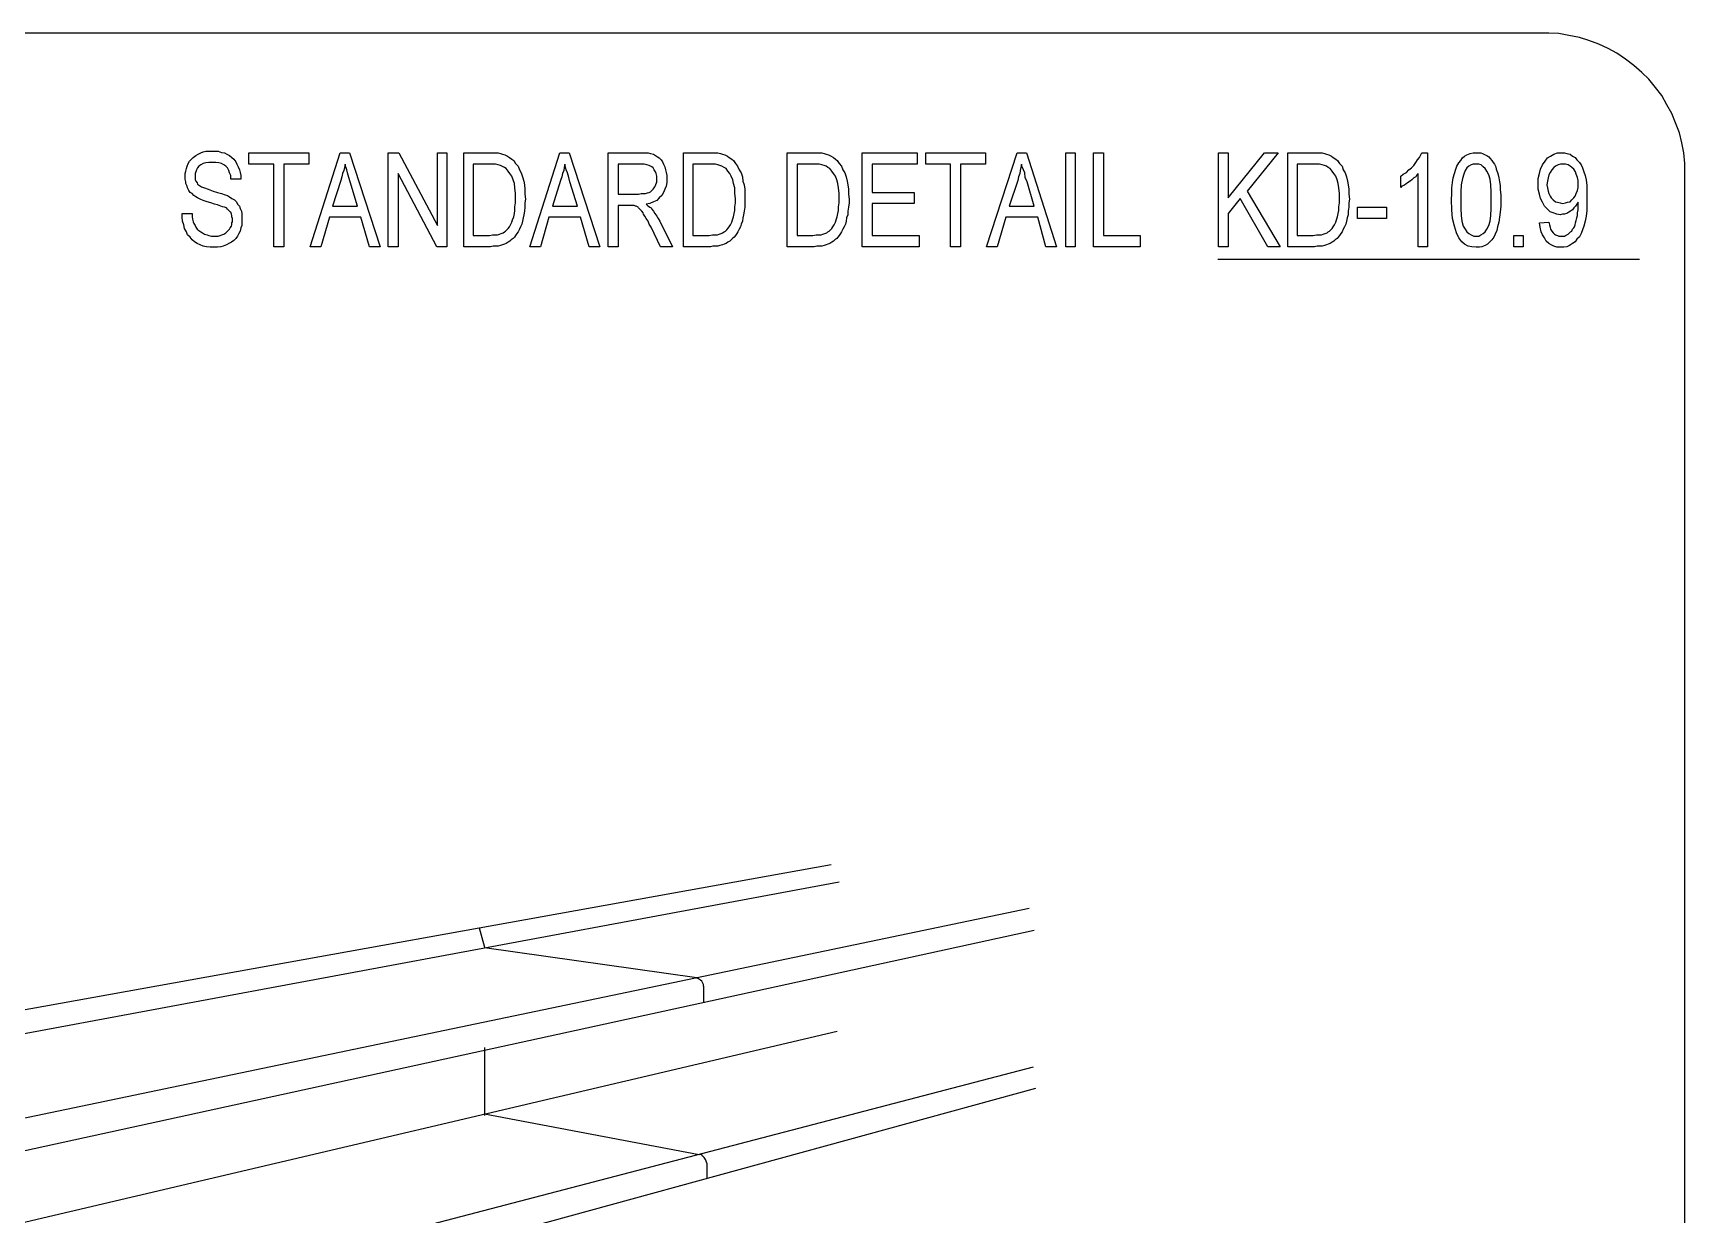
# Model space of a CAD drawing. Header units: metres. Extents: x 14 to 601, y -779 to -12.
# Drawn here: x 283.4 to 600.8, y -239.4 to -12.3 of the extents above; entities that cross this region are included whole.
import ezdxf

# ---------------------------------------------------------------- set-up
doc = ezdxf.new("R2010")
doc.units = ezdxf.units.M

msp = doc.modelspace()

# ---------------------------------------------------------------- linework, layer by layer
for p, q in [((573.76, -12.32), (40.72, -12.32)), ((574.6, -12.32), (573.76, -12.32)), ((576.52, -12.44), (574.6, -12.32)), ((578.44, -12.8), (576.52, -12.44)), ((580.48, -13.16), (578.44, -12.8)), ((582.28, -13.76), (580.48, -13.16)), ((584.2, -14.48), (582.28, -13.76)), ((586, -15.32), (584.2, -14.48)), ((587.68, -16.16), (586, -15.32)), ((589.36, -17.36), (587.68, -16.16)), ((590.92, -18.56), (589.36, -17.36)), ((592.48, -19.88), (590.92, -18.56)), ((593.8, -21.2), (592.48, -19.88)), ((595.12, -22.76), (593.8, -21.2)), ((596.32, -24.32), (595.12, -22.76)), ((597.28, -26.12), (596.32, -24.32)), ((598.24, -27.8), (597.28, -26.12)), ((598.96, -29.6), (598.24, -27.8)), ((599.68, -31.52), (598.96, -29.6)), ((600.16, -33.44), (599.68, -31.52)), ((600.52, -35.36), (600.16, -33.44)), ((312.88, -38.36), (313, -37.88)), ((313, -37.88), (313.24, -37.4)), ((313.24, -37.4), (313.48, -36.92)), ((313.48, -36.92), (313.84, -36.56)), ((313.84, -36.56), (314.2, -36.2)), ((314.2, -36.2), (314.68, -35.84)), ((314.68, -35.84), (315.16, -35.6)), ((315.28, -37.88), (315.04, -38.24)), ((315.16, -35.6), (315.64, -35.36)), ((315.64, -37.64), (315.28, -37.88)), ((315.64, -35.36), (316.12, -35.12)), ((316.12, -37.4), (315.64, -37.64)), ((316.12, -35.12), (316.6, -35)), ((316.6, -37.28), (316.12, -37.4)), ((316.6, -35), (317.2, -35)), ((317.2, -37.16), (316.6, -37.28)), ((317.2, -35), (317.8, -35)), ((317.92, -37.16), (317.2, -37.16)), ((317.8, -35), (318.4, -35)), ((318.52, -37.16), (317.92, -37.16)), ((318.4, -35), (319, -35)), ((319.12, -37.28), (318.52, -37.16)), ((319, -35), (319.6, -35.24)), ((319.6, -37.4), (319.12, -37.28)), ((319.6, -35.24), (320.2, -35.36)), ((320.08, -37.64), (319.6, -37.4)), ((320.44, -37.88), (320.08, -37.64)), ((320.2, -35.36), (320.68, -35.6)), ((320.8, -38.24), (320.44, -37.88)), ((320.68, -35.6), (321.16, -35.84)), ((321.16, -35.84), (321.64, -36.2)), ((321.64, -36.2), (322, -36.56)), ((322, -36.56), (322.36, -37.04)), ((322.36, -37.04), (322.6, -37.52)), ((322.6, -37.52), (322.84, -38)), ((322.84, -38), (323.08, -38.6)), ((324.88, -37.52), (324.88, -35.36)), ((324.88, -35.36), (336.4, -35.36)), ((329.68, -37.52), (324.88, -37.52)), ((329.68, -53.36), (329.68, -37.52)), ((336.4, -37.52), (331.6, -37.52)), ((331.6, -37.52), (331.6, -53.36)), ((336.4, -35.36), (336.4, -37.52)), ((336.64, -53.36), (342.4, -35.36)), ((342.4, -35.36), (344.2, -35.36)), ((343.36, -37.52), (343.24, -38.12)), ((343.48, -38), (343.36, -37.52)), ((343.72, -38.6), (343.48, -38)), ((344.2, -35.36), (350.08, -53.36)), ((351.64, -53.36), (351.64, -35.36)), ((351.64, -35.36), (353.68, -35.36)), ((353.68, -35.36), (361.12, -49.28)), ((361.12, -49.28), (361.12, -35.36)), ((361.12, -35.36), (362.92, -35.36)), ((362.92, -35.36), (362.92, -53.36)), ((366.16, -53.36), (366.16, -35.36)), ((366.16, -35.36), (371.08, -35.36)), ((371.08, -37.52), (367.96, -37.52)), ((367.96, -37.52), (367.96, -51.2)), ((371.08, -35.36), (371.68, -35.36)), ((371.68, -37.52), (371.08, -37.52)), ((371.68, -35.36), (372.28, -35.36)), ((372.28, -37.52), (371.68, -37.52)), ((372.28, -35.36), (372.76, -35.36)), ((372.76, -37.64), (372.28, -37.52)), ((372.76, -35.36), (373.24, -35.48)), ((373.24, -37.76), (372.76, -37.64)), ((373.24, -35.48), (373.6, -35.6)), ((373.48, -37.88), (373.24, -37.76)), ((373.96, -38.12), (373.48, -37.88)), ((373.6, -35.6), (374.08, -35.72)), ((374.08, -35.72), (374.56, -35.96)), ((374.56, -35.96), (374.92, -36.2)), ((374.92, -36.2), (375.4, -36.56)), ((375.4, -36.56), (375.76, -36.8)), ((375.76, -36.8), (376.12, -37.4)), ((376.12, -37.4), (376.6, -37.88)), ((376.6, -37.88), (376.84, -38.6)), ((378.88, -53.36), (384.64, -35.36)), ((384.64, -35.36), (386.44, -35.36)), ((385.6, -37.52), (385.48, -38.12)), ((385.72, -38), (385.6, -37.52)), ((385.84, -38.6), (385.72, -38)), ((386.44, -35.36), (392.32, -53.36)), ((393.88, -53.36), (393.88, -35.36)), ((393.88, -35.36), (400.12, -35.36)), ((400.24, -37.52), (395.8, -37.52)), ((395.8, -37.52), (395.8, -43.28)), ((400.12, -35.36), (400.84, -35.36)), ((400.84, -37.52), (400.24, -37.52)), ((400.84, -35.36), (401.56, -35.36)), ((401.32, -37.64), (400.84, -37.52)), ((401.8, -37.76), (401.32, -37.64)), ((401.56, -35.36), (402.04, -35.48)), ((402.28, -38), (401.8, -37.76)), ((402.04, -35.48), (402.64, -35.6)), ((402.52, -38.24), (402.28, -38)), ((402.64, -35.6), (403, -35.84)), ((403, -35.84), (403.36, -36.08)), ((403.36, -36.08), (403.72, -36.32)), ((403.72, -36.32), (404.08, -36.68)), ((404.08, -36.68), (404.32, -37.04)), ((404.32, -37.04), (404.56, -37.52)), ((404.56, -37.52), (404.8, -38)), ((404.8, -38), (404.92, -38.6)), ((408.4, -53.36), (408.4, -35.36)), ((408.4, -35.36), (413.32, -35.36)), ((413.32, -37.52), (410.2, -37.52)), ((410.2, -37.52), (410.2, -51.2)), ((413.32, -35.36), (413.92, -35.36)), ((413.92, -37.52), (413.32, -37.52)), ((413.92, -35.36), (414.52, -35.36)), ((414.52, -37.52), (413.92, -37.52)), ((414.52, -35.36), (415, -35.36)), ((415, -37.64), (414.52, -37.52)), ((415, -35.36), (415.48, -35.48)), ((415.36, -37.76), (415, -37.64)), ((415.72, -37.88), (415.36, -37.76)), ((415.48, -35.48), (415.84, -35.6)), ((416.2, -38.12), (415.72, -37.88)), ((415.84, -35.6), (416.32, -35.72)), ((416.32, -35.72), (416.8, -35.96)), ((416.8, -35.96), (417.16, -36.2)), ((417.16, -36.2), (417.64, -36.56)), ((417.64, -36.56), (418, -36.8)), ((418, -36.8), (418.36, -37.4)), ((418.36, -37.4), (418.72, -37.88)), ((418.72, -37.88), (419.08, -38.6)), ((428.32, -53.36), (428.32, -35.36)), ((428.32, -35.36), (433.24, -35.36)), ((433.24, -37.52), (430.24, -37.52)), ((430.24, -37.52), (430.24, -51.2)), ((433.24, -35.36), (433.84, -35.36)), ((433.84, -37.52), (433.24, -37.52)), ((433.84, -35.36), (434.44, -35.36)), ((434.44, -37.52), (433.84, -37.52)), ((434.44, -35.36), (434.92, -35.36)), ((434.92, -37.64), (434.44, -37.52)), ((434.92, -35.36), (435.4, -35.48)), ((435.4, -37.76), (434.92, -37.64)), ((435.4, -35.48), (435.76, -35.6)), ((435.76, -37.88), (435.4, -37.76)), ((435.76, -35.6), (436.24, -35.72)), ((436.12, -38.12), (435.76, -37.88)), ((436.24, -35.72), (436.72, -35.96)), ((436.72, -35.96), (437.2, -36.2)), ((437.2, -36.2), (437.56, -36.56)), ((437.56, -36.56), (437.92, -36.8)), ((437.92, -36.8), (438.28, -37.4)), ((438.28, -37.4), (438.76, -37.88)), ((438.76, -37.88), (439, -38.6)), ((442.72, -53.36), (442.72, -35.36)), ((442.72, -35.36), (453.28, -35.36)), ((453.28, -37.52), (444.64, -37.52)), ((444.64, -37.52), (444.64, -42.92)), ((453.28, -35.36), (453.28, -37.52)), ((454.96, -37.52), (454.96, -35.36)), ((454.96, -35.36), (466.36, -35.36)), ((459.64, -37.52), (454.96, -37.52)), ((459.64, -53.36), (459.64, -37.52)), ((466.36, -37.52), (461.56, -37.52)), ((461.56, -37.52), (461.56, -53.36)), ((466.36, -35.36), (466.36, -37.52)), ((466.6, -53.36), (472.48, -35.36)), ((472.48, -35.36), (474.28, -35.36)), ((473.32, -37.52), (473.2, -38.12)), ((473.44, -38), (473.32, -37.52)), ((473.68, -38.6), (473.44, -38)), ((474.28, -35.36), (480.04, -53.36)), ((481.84, -53.36), (481.84, -35.36)), ((481.84, -35.36), (483.64, -35.36)), ((483.64, -35.36), (483.64, -53.36)), ((487.12, -53.36), (487.12, -35.36)), ((487.12, -35.36), (489.04, -35.36)), ((489.04, -35.36), (489.04, -51.2)), ((511.12, -53.36), (511.12, -35.36)), ((511.12, -35.36), (513.04, -35.36)), ((513.04, -35.36), (513.04, -44)), ((513.04, -44), (520, -35.36)), ((522.64, -35.36), (516.64, -42.68)), ((520, -35.36), (522.64, -35.36)), ((524.44, -53.36), (524.44, -35.36)), ((524.44, -35.36), (529.36, -35.36)), ((529.36, -37.52), (526.24, -37.52)), ((526.24, -37.52), (526.24, -51.2)), ((529.36, -35.36), (529.96, -35.36)), ((529.96, -37.52), (529.36, -37.52)), ((529.96, -35.36), (530.56, -35.36)), ((530.56, -37.52), (529.96, -37.52)), ((530.56, -35.36), (531.04, -35.36)), ((531.04, -37.64), (530.56, -37.52)), ((531.04, -35.36), (531.52, -35.48)), ((531.52, -37.76), (531.04, -37.64)), ((531.52, -35.48), (531.88, -35.6)), ((531.88, -37.88), (531.52, -37.76)), ((531.88, -35.6), (532.36, -35.72)), ((532.24, -38.12), (531.88, -37.88)), ((532.36, -35.72), (532.84, -35.96)), ((532.84, -35.96), (533.2, -36.2)), ((533.2, -36.2), (533.68, -36.56)), ((533.68, -36.56), (534.04, -36.8)), ((534.04, -36.8), (534.4, -37.4)), ((534.4, -37.4), (534.88, -37.88)), ((534.88, -37.88), (535.12, -38.6)), ((548.2, -38.24), (548.68, -37.76)), ((548.68, -37.76), (549.04, -37.16)), ((549.04, -37.16), (549.4, -36.68)), ((549.4, -36.68), (549.76, -36.2)), ((549.76, -36.2), (550, -35.72)), ((550, -35.72), (550.24, -35.36)), ((550.24, -35.36), (551.32, -35.36)), ((551.32, -35.36), (551.32, -53.36)), ((556.72, -38.48), (556.96, -37.88)), ((556.96, -37.88), (557.32, -37.28)), ((557.32, -37.28), (557.68, -36.8)), ((557.68, -36.8), (558.04, -36.32)), ((558.04, -36.32), (558.4, -35.96)), ((558.4, -35.96), (558.88, -35.72)), ((558.88, -35.72), (559.48, -35.48)), ((559.24, -37.88), (558.88, -38.24)), ((559.72, -37.64), (559.24, -37.88)), ((559.48, -35.48), (560.08, -35.36)), ((560.08, -37.52), (559.72, -37.64)), ((560.08, -35.36), (560.68, -35.36)), ((560.56, -37.52), (560.08, -37.52)), ((561.16, -37.52), (560.56, -37.52)), ((560.68, -35.36), (561.04, -35.36)), ((561.04, -35.36), (561.52, -35.36)), ((561.64, -37.64), (561.16, -37.52)), ((561.52, -35.36), (561.88, -35.48)), ((562, -38), (561.64, -37.64)), ((561.88, -35.48), (562.36, -35.72)), ((562.36, -38.36), (562, -38)), ((562.36, -35.72), (562.72, -35.84)), ((562.72, -35.84), (563.08, -36.08)), ((563.08, -36.08), (563.32, -36.44)), ((563.32, -36.44), (563.68, -36.8)), ((563.68, -36.8), (563.92, -37.16)), ((563.92, -37.16), (564.16, -37.52)), ((564.16, -37.52), (564.4, -38)), ((564.4, -38), (564.52, -38.48)), ((573.04, -38.48), (573.4, -37.64)), ((573.4, -37.64), (573.88, -36.92)), ((573.88, -36.92), (574.36, -36.32)), ((574.36, -36.32), (574.96, -35.96)), ((574.96, -35.96), (575.56, -35.6)), ((575.56, -35.6), (576.28, -35.36)), ((575.92, -37.88), (575.56, -38.12)), ((576.4, -37.64), (575.92, -37.88)), ((576.28, -35.36), (577, -35.36)), ((576.88, -37.52), (576.4, -37.64)), ((577.36, -37.52), (576.88, -37.52)), ((577, -35.36), (577.6, -35.36)), ((577.84, -37.52), (577.36, -37.52)), ((577.6, -35.36), (578.08, -35.48)), ((578.32, -37.64), (577.84, -37.52)), ((578.08, -35.48), (578.68, -35.6)), ((578.68, -37.88), (578.32, -37.64)), ((578.68, -35.6), (579.16, -35.96)), ((579.04, -38.12), (578.68, -37.88)), ((579.16, -35.96), (579.64, -36.2)), ((579.64, -36.2), (580, -36.68)), ((580, -36.68), (580.48, -37.16)), ((580.48, -37.16), (580.84, -37.64)), ((580.84, -37.64), (581.08, -38.24)), ((600.76, -37.4), (600.52, -35.36)), ((600.76, -39.32), (600.76, -37.4)), ((312.64, -39.32), (312.76, -38.84)), ((312.64, -39.92), (312.64, -39.32)), ((312.64, -40.4), (312.64, -39.92)), ((312.76, -40.88), (312.64, -40.4)), ((312.76, -38.84), (312.88, -38.36)), ((312.76, -41.24), (312.76, -40.88)), ((313, -41.72), (312.76, -41.24)), ((314.68, -38.96), (314.56, -39.32)), ((314.56, -39.32), (314.56, -39.8)), ((314.56, -39.8), (314.56, -40.16)), ((314.56, -40.16), (314.56, -40.52)), ((314.56, -40.52), (314.68, -40.76)), ((314.8, -38.6), (314.68, -38.96)), ((314.68, -40.76), (314.92, -41.12)), ((315.04, -38.24), (314.8, -38.6)), ((314.92, -41.12), (315.04, -41.36)), ((321.04, -38.72), (320.8, -38.24)), ((321.16, -39.2), (321.04, -38.72)), ((321.4, -39.68), (321.16, -39.2)), ((321.4, -40.4), (321.4, -39.68)), ((323.32, -40.4), (321.4, -40.4)), ((323.08, -38.6), (323.2, -39.08)), ((323.2, -39.08), (323.32, -39.68)), ((323.32, -39.68), (323.32, -40.4)), ((342.52, -40.64), (340.96, -45.56)), ((342.76, -39.92), (342.52, -40.64)), ((342.88, -39.32), (342.76, -39.92)), ((343.12, -38.72), (342.88, -39.32)), ((343.24, -38.12), (343.12, -38.72)), ((343.84, -39.2), (343.72, -38.6)), ((344.08, -40.04), (343.84, -39.2)), ((344.32, -40.88), (344.08, -40.04)), ((345.76, -45.56), (344.32, -40.88)), ((361, -53.36), (353.56, -39.32)), ((353.56, -39.32), (353.56, -53.36)), ((374.32, -38.36), (373.96, -38.12)), ((374.68, -38.84), (374.32, -38.36)), ((375.04, -39.32), (374.68, -38.84)), ((375.4, -39.8), (375.04, -39.32)), ((375.64, -40.52), (375.4, -39.8)), ((375.88, -41.24), (375.64, -40.52)), ((376, -42.08), (375.88, -41.24)), ((376.84, -38.6), (377.2, -39.2)), ((377.2, -39.2), (377.44, -39.92)), ((377.44, -39.92), (377.68, -40.76)), ((377.68, -40.76), (377.8, -41.48)), ((384.76, -40.64), (383.2, -45.56)), ((385, -39.92), (384.76, -40.64)), ((385.12, -39.32), (385, -39.92)), ((385.36, -38.72), (385.12, -39.32)), ((385.48, -38.12), (385.36, -38.72)), ((386.08, -39.2), (385.84, -38.6)), ((386.32, -40.04), (386.08, -39.2)), ((386.56, -40.88), (386.32, -40.04)), ((388, -45.56), (386.56, -40.88)), ((402.76, -38.6), (402.52, -38.24)), ((403, -38.96), (402.76, -38.6)), ((403.12, -39.32), (403, -38.96)), ((403, -41.6), (403.12, -41.24)), ((403.24, -39.8), (403.12, -39.32)), ((403.12, -41.24), (403.24, -41)), ((403.24, -40.28), (403.24, -39.8)), ((403.24, -40.64), (403.24, -40.28)), ((403.24, -41), (403.24, -40.64)), ((404.92, -38.6), (405.04, -39.08)), ((405.04, -39.08), (405.16, -39.68)), ((405.16, -41), (405.04, -41.72)), ((405.16, -39.68), (405.16, -40.28)), ((405.16, -40.28), (405.16, -41)), ((416.56, -38.36), (416.2, -38.12)), ((416.92, -38.84), (416.56, -38.36)), ((417.28, -39.32), (416.92, -38.84)), ((417.52, -39.8), (417.28, -39.32)), ((417.88, -40.52), (417.52, -39.8)), ((418, -41.24), (417.88, -40.52)), ((418.24, -42.08), (418, -41.24)), ((419.08, -38.6), (419.44, -39.2)), ((419.44, -39.2), (419.68, -39.92)), ((419.68, -39.92), (419.8, -40.76)), ((419.8, -40.76), (420.04, -41.48)), ((436.48, -38.36), (436.12, -38.12)), ((436.84, -38.84), (436.48, -38.36)), ((437.2, -39.32), (436.84, -38.84)), ((437.56, -39.8), (437.2, -39.32)), ((437.8, -40.52), (437.56, -39.8)), ((438.04, -41.24), (437.8, -40.52)), ((438.16, -42.08), (438.04, -41.24)), ((439, -38.6), (439.36, -39.2)), ((439.36, -39.2), (439.6, -39.92)), ((439.6, -39.92), (439.84, -40.76)), ((439.84, -40.76), (439.96, -41.48)), ((472.6, -40.64), (470.92, -45.56)), ((472.72, -39.92), (472.6, -40.64)), ((472.96, -39.32), (472.72, -39.92)), ((473.08, -38.72), (472.96, -39.32)), ((473.2, -38.12), (473.08, -38.72)), ((473.92, -39.2), (473.68, -38.6)), ((474.04, -40.04), (473.92, -39.2)), ((474.4, -40.88), (474.04, -40.04)), ((475.72, -45.56), (474.4, -40.88)), ((532.6, -38.36), (532.24, -38.12)), ((532.96, -38.84), (532.6, -38.36)), ((533.32, -39.32), (532.96, -38.84)), ((533.68, -39.8), (533.32, -39.32)), ((533.92, -40.52), (533.68, -39.8)), ((534.16, -41.24), (533.92, -40.52)), ((534.28, -42.08), (534.16, -41.24)), ((535.12, -38.6), (535.48, -39.2)), ((535.48, -39.2), (535.72, -39.92)), ((535.72, -39.92), (535.96, -40.76)), ((535.96, -40.76), (536.08, -41.48)), ((546.16, -39.8), (546.64, -39.44)), ((546.16, -41.96), (546.16, -39.8)), ((546.64, -39.44), (547.24, -39.08)), ((547.48, -41.12), (547.12, -41.36)), ((547.24, -39.08), (547.72, -38.6)), ((547.96, -40.76), (547.48, -41.12)), ((547.72, -38.6), (548.2, -38.24)), ((548.32, -40.52), (547.96, -40.76)), ((548.68, -40.16), (548.32, -40.52)), ((549.04, -39.92), (548.68, -40.16)), ((549.28, -39.56), (549.04, -39.92)), ((549.52, -39.32), (549.28, -39.56)), ((549.52, -53.36), (549.52, -39.32)), ((556, -42.08), (556.12, -41)), ((556.12, -41), (556.24, -40.16)), ((556.24, -40.16), (556.48, -39.32)), ((556.48, -39.32), (556.72, -38.48)), ((558.04, -40.28), (557.8, -41.48)), ((558.28, -39.44), (558.04, -40.28)), ((558.52, -38.72), (558.28, -39.44)), ((558.88, -38.24), (558.52, -38.72)), ((562.72, -38.84), (562.36, -38.36)), ((563.08, -39.56), (562.72, -38.84)), ((563.32, -40.4), (563.08, -39.56)), ((563.44, -41.48), (563.32, -40.4)), ((564.52, -38.48), (564.76, -39.08)), ((564.76, -39.08), (564.88, -39.56)), ((564.88, -39.56), (565, -40.16)), ((565, -40.16), (565.12, -40.88)), ((565.12, -40.88), (565.24, -41.6)), ((572.56, -40.28), (572.8, -39.32)), ((572.56, -41.36), (572.56, -40.28)), ((572.8, -39.32), (573.04, -38.48)), ((574.36, -40.76), (574.24, -41.48)), ((574.48, -40.16), (574.36, -40.76)), ((574.6, -39.56), (574.48, -40.16)), ((574.84, -39.08), (574.6, -39.56)), ((575.2, -38.6), (574.84, -39.08)), ((575.56, -38.12), (575.2, -38.6)), ((579.4, -38.48), (579.04, -38.12)), ((579.76, -38.96), (579.4, -38.48)), ((579.88, -39.44), (579.76, -38.96)), ((580.12, -40.04), (579.88, -39.44)), ((580.24, -40.64), (580.12, -40.04)), ((580.24, -41.24), (580.24, -40.64)), ((580.24, -41.96), (580.24, -41.24)), ((581.08, -38.24), (581.32, -38.96)), ((581.32, -38.96), (581.56, -39.68)), ((581.56, -39.68), (581.8, -40.52)), ((581.8, -40.52), (581.92, -41.6)), ((600.76, -751.76), (600.76, -39.32)), ((313.12, -42.08), (313, -41.72)), ((313.36, -42.56), (313.12, -42.08)), ((313.6, -42.92), (313.36, -42.56)), ((313.96, -43.16), (313.6, -42.92)), ((314.32, -43.52), (313.96, -43.16)), ((314.68, -43.76), (314.32, -43.52)), ((315.04, -44), (314.68, -43.76)), ((315.04, -41.36), (315.4, -41.6)), ((315.52, -44.24), (315.04, -44)), ((315.4, -41.6), (315.76, -41.84)), ((316.12, -44.48), (315.52, -44.24)), ((315.76, -41.84), (316.36, -42.08)), ((316.36, -42.08), (317.08, -42.32)), ((317.08, -42.32), (318.04, -42.68)), ((318.04, -42.68), (318.88, -42.92)), ((318.88, -42.92), (319.6, -43.16)), ((319.6, -43.16), (320.32, -43.4)), ((320.32, -43.4), (320.8, -43.52)), ((320.8, -43.52), (321.16, -43.76)), ((321.16, -43.76), (321.64, -44.12)), ((321.64, -44.12), (322.12, -44.36)), ((322.12, -44.36), (322.48, -44.72)), ((376.12, -43.16), (376, -42.08)), ((376.12, -44.12), (376.12, -43.16)), ((376.12, -44.96), (376.12, -44.12)), ((377.8, -41.48), (377.92, -42.32)), ((377.92, -42.32), (377.92, -43.28)), ((377.92, -43.28), (378.04, -44.24)), ((378.04, -44.24), (377.92, -44.96)), ((395.8, -43.28), (399.76, -43.28)), ((399.76, -43.28), (400.24, -43.16)), ((400.24, -43.16), (400.72, -43.16)), ((400.72, -43.16), (401.08, -43.16)), ((401.08, -43.16), (401.44, -43.04)), ((401.44, -43.04), (401.8, -42.92)), ((401.8, -42.92), (402.04, -42.8)), ((402.04, -42.8), (402.28, -42.56)), ((402.28, -42.56), (402.52, -42.32)), ((402.52, -42.32), (402.76, -42.08)), ((402.76, -42.08), (402.88, -41.84)), ((402.88, -41.84), (403, -41.6)), ((403.72, -44), (403.24, -44.48)), ((404.2, -43.52), (403.72, -44)), ((404.56, -42.92), (404.2, -43.52)), ((404.8, -42.32), (404.56, -42.92)), ((405.04, -41.72), (404.8, -42.32)), ((418.24, -43.16), (418.24, -42.08)), ((418.36, -44.12), (418.24, -43.16)), ((418.36, -44.96), (418.36, -44.12)), ((420.04, -41.48), (420.16, -42.32)), ((420.16, -42.32), (420.16, -43.28)), ((420.16, -43.28), (420.16, -44.24)), ((420.16, -44.24), (420.16, -44.96)), ((438.28, -43.16), (438.16, -42.08)), ((438.28, -44.12), (438.28, -43.16)), ((438.28, -44.96), (438.28, -44.12)), ((439.96, -41.48), (440.08, -42.32)), ((440.08, -42.32), (440.08, -43.28)), ((440.08, -43.28), (440.2, -44.24)), ((440.2, -44.24), (440.2, -44.96)), ((444.64, -42.92), (452.68, -42.92)), ((452.68, -42.92), (452.68, -45.08)), ((515.32, -44.12), (513.04, -47)), ((520.6, -53.36), (515.32, -44.12)), ((516.64, -42.68), (523, -53.36)), ((534.4, -43.16), (534.28, -42.08)), ((534.4, -44.12), (534.4, -43.16)), ((534.4, -44.96), (534.4, -44.12)), ((536.08, -41.48), (536.2, -42.32)), ((536.2, -42.32), (536.2, -43.28)), ((536.2, -43.28), (536.32, -44.24)), ((536.32, -44.24), (536.2, -44.96)), ((546.4, -41.72), (546.16, -41.96)), ((546.76, -41.6), (546.4, -41.72)), ((547.12, -41.36), (546.76, -41.6)), ((555.88, -44.36), (556, -43.16)), ((556, -46.28), (555.88, -44.36)), ((556, -43.16), (556, -42.08)), ((557.8, -41.48), (557.68, -42.8)), ((557.68, -42.8), (557.68, -44.36)), ((557.68, -44.36), (557.68, -46.04)), ((563.56, -42.8), (563.44, -41.48)), ((563.56, -44.36), (563.56, -42.8)), ((563.56, -46.04), (563.56, -44.36)), ((565.24, -41.6), (565.24, -42.44)), ((565.24, -42.44), (565.36, -43.4)), ((565.36, -43.4), (565.36, -44.36)), ((565.36, -44.36), (565.36, -45.56)), ((572.56, -42.32), (572.56, -41.36)), ((572.8, -43.28), (572.56, -42.32)), ((573.04, -44.12), (572.8, -43.28)), ((573.4, -44.84), (573.04, -44.12)), ((574.24, -41.48), (574.36, -42.08)), ((574.36, -42.08), (574.48, -42.68)), ((574.48, -42.68), (574.6, -43.16)), ((574.6, -43.16), (574.84, -43.64)), ((574.84, -43.64), (575.08, -44)), ((575.08, -44), (575.44, -44.36)), ((575.44, -44.36), (575.92, -44.72)), ((578.68, -44.72), (579.04, -44.36)), ((579.04, -44.36), (579.4, -44)), ((579.4, -44), (579.64, -43.64)), ((579.64, -43.64), (579.88, -43.16)), ((579.88, -43.16), (580.12, -42.56)), ((580.12, -42.56), (580.24, -41.96)), ((581.92, -41.6), (581.92, -42.68)), ((581.92, -42.68), (581.92, -43.88)), ((581.92, -43.88), (581.92, -45.2)), ((312.04, -47), (313.96, -47)), ((312.04, -47.72), (312.04, -47)), ((313.96, -47), (313.96, -47.6)), ((313.96, -47.6), (314.08, -48.08)), ((316.84, -44.72), (316.12, -44.48)), ((317.56, -44.96), (316.84, -44.72)), ((318.28, -45.2), (317.56, -44.96)), ((318.88, -45.32), (318.28, -45.2)), ((319.48, -45.56), (318.88, -45.32)), ((319.84, -45.68), (319.48, -45.56)), ((320.2, -45.8), (319.84, -45.68)), ((320.56, -45.92), (320.2, -45.8)), ((320.8, -46.16), (320.56, -45.92)), ((321.04, -46.4), (320.8, -46.16)), ((321.28, -46.64), (321.04, -46.4)), ((321.4, -46.76), (321.28, -46.64)), ((321.52, -47.12), (321.4, -46.76)), ((321.64, -47.36), (321.52, -47.12)), ((321.64, -47.6), (321.64, -47.36)), ((321.76, -47.96), (321.64, -47.6)), ((322.48, -44.72), (322.72, -45.2)), ((322.72, -45.2), (323.08, -45.56)), ((323.08, -45.56), (323.2, -46.04)), ((323.2, -46.04), (323.44, -46.52)), ((323.44, -46.52), (323.56, -47)), ((323.56, -47), (323.56, -47.6)), ((323.56, -47.6), (323.56, -48.08)), ((340.96, -45.56), (345.76, -45.56)), ((375.52, -48.2), (375.76, -47.6)), ((375.76, -47.6), (375.88, -47)), ((375.88, -47), (376, -46.4)), ((376, -45.68), (376.12, -44.96)), ((376, -46.4), (376, -45.68)), ((377.68, -47.24), (377.56, -47.84)), ((377.8, -46.52), (377.68, -47.24)), ((377.92, -45.8), (377.8, -46.52)), ((377.92, -44.96), (377.92, -45.8)), ((383.2, -45.56), (388, -45.56)), ((397.96, -45.44), (395.8, -45.44)), ((395.8, -45.44), (395.8, -53.36)), ((398.2, -45.44), (397.96, -45.44)), ((398.44, -45.44), (398.2, -45.44)), ((398.68, -45.44), (398.44, -45.44)), ((398.8, -45.44), (398.68, -45.44)), ((398.92, -45.44), (398.8, -45.44)), ((399.16, -45.56), (398.92, -45.44)), ((399.28, -45.56), (399.16, -45.56)), ((399.52, -45.68), (399.28, -45.56)), ((399.64, -45.8), (399.52, -45.68)), ((399.76, -45.92), (399.64, -45.8)), ((400, -46.16), (399.76, -45.92)), ((400.12, -46.28), (400, -46.16)), ((400.36, -46.52), (400.12, -46.28)), ((400.6, -46.88), (400.36, -46.52)), ((400.72, -47.12), (400.6, -46.88)), ((400.96, -47.48), (400.72, -47.12)), ((401.2, -47.96), (400.96, -47.48)), ((401.92, -45.08), (401.2, -45.2)), ((401.2, -45.2), (401.44, -45.44)), ((401.44, -45.44), (401.68, -45.56)), ((401.68, -45.56), (401.92, -45.8)), ((402.64, -44.72), (401.92, -45.08)), ((401.92, -45.8), (402.16, -45.92)), ((402.16, -45.92), (402.28, -46.16)), ((402.28, -46.16), (402.64, -46.52)), ((403.24, -44.48), (402.64, -44.72)), ((402.64, -46.52), (402.88, -47)), ((402.88, -47), (403.24, -47.48)), ((403.24, -47.48), (403.48, -47.96)), ((417.76, -48.2), (418, -47.6)), ((418, -47.6), (418.12, -47)), ((418.12, -47), (418.24, -46.4)), ((418.24, -45.68), (418.36, -44.96)), ((418.24, -46.4), (418.24, -45.68)), ((419.92, -47.24), (419.8, -47.84)), ((420.04, -46.52), (419.92, -47.24)), ((420.16, -45.8), (420.04, -46.52)), ((420.16, -44.96), (420.16, -45.8)), ((437.68, -48.2), (437.92, -47.6)), ((437.92, -47.6), (438.04, -47)), ((438.04, -47), (438.16, -46.4)), ((438.16, -45.68), (438.28, -44.96)), ((438.16, -46.4), (438.16, -45.68)), ((439.96, -47.24), (439.72, -47.84)), ((440.08, -45.8), (439.96, -46.52)), ((439.96, -46.52), (439.96, -47.24)), ((440.2, -44.96), (440.08, -45.8)), ((452.68, -45.08), (444.64, -45.08)), ((444.64, -45.08), (444.64, -51.2)), ((470.92, -45.56), (475.72, -45.56)), ((513.04, -47), (513.04, -53.36)), ((533.8, -48.2), (534.04, -47.6)), ((534.04, -47.6), (534.16, -47)), ((534.16, -47), (534.28, -46.4)), ((534.28, -45.68), (534.4, -44.96)), ((534.28, -46.4), (534.28, -45.68)), ((536.08, -47.24), (535.84, -47.84)), ((536.2, -45.8), (536.08, -46.52)), ((536.08, -46.52), (536.08, -47.24)), ((536.2, -44.96), (536.2, -45.8)), ((537.88, -47.96), (537.88, -45.8)), ((537.88, -45.8), (543.4, -45.8)), ((543.4, -45.8), (543.4, -47.96)), ((556.12, -47.96), (556, -46.28)), ((557.68, -46.04), (557.8, -47.36)), ((557.8, -47.36), (557.92, -48.44)), ((563.32, -48.44), (563.44, -47.36)), ((563.44, -47.36), (563.56, -46.04)), ((565.24, -46.76), (565.12, -47.72)), ((565.36, -45.56), (565.24, -46.76)), ((573.76, -45.56), (573.4, -44.84)), ((574.36, -46.16), (573.76, -45.56)), ((574.84, -46.64), (574.36, -46.16)), ((575.44, -46.88), (574.84, -46.64)), ((576.16, -47.12), (575.44, -46.88)), ((575.92, -44.72), (576.28, -44.84)), ((576.76, -47.24), (576.16, -47.12)), ((576.28, -44.84), (576.76, -44.96)), ((576.76, -44.96), (577.24, -45.08)), ((577.24, -47.12), (576.76, -47.24)), ((577.24, -45.08), (577.84, -44.96)), ((577.6, -47.12), (577.24, -47.12)), ((578.08, -47), (577.6, -47.12)), ((577.84, -44.96), (578.2, -44.84)), ((578.44, -46.76), (578.08, -47)), ((578.2, -44.84), (578.68, -44.72)), ((578.8, -46.52), (578.44, -46.76)), ((579.16, -46.28), (578.8, -46.52)), ((579.4, -45.92), (579.16, -46.28)), ((579.76, -45.56), (579.4, -45.92)), ((580, -45.2), (579.76, -45.56)), ((580.24, -44.84), (580, -45.2)), ((580, -47.84), (580.12, -47.36)), ((580.12, -46.88), (580.24, -46.28)), ((580.12, -47.36), (580.12, -46.88)), ((580.24, -44.96), (580.24, -44.84)), ((580.24, -45.08), (580.24, -44.96)), ((580.24, -45.2), (580.24, -45.08)), ((580.24, -45.8), (580.24, -45.2)), ((580.24, -46.28), (580.24, -45.8)), ((581.8, -47.48), (581.56, -48.44)), ((581.92, -46.4), (581.8, -47.48)), ((581.92, -45.2), (581.92, -46.4)), ((312.16, -48.44), (312.04, -47.72)), ((312.4, -49.16), (312.16, -48.44)), ((312.52, -49.88), (312.4, -49.16)), ((312.88, -50.48), (312.52, -49.88)), ((313.12, -51.08), (312.88, -50.48)), ((314.08, -48.08), (314.2, -48.56)), ((314.2, -48.56), (314.32, -48.92)), ((314.32, -48.92), (314.56, -49.28)), ((314.56, -49.28), (314.68, -49.64)), ((314.68, -49.64), (314.92, -50)), ((314.92, -50), (315.28, -50.24)), ((315.28, -50.24), (315.64, -50.48)), ((315.64, -50.48), (316, -50.72)), ((316, -50.72), (316.36, -50.96)), ((320.08, -50.96), (320.44, -50.72)), ((320.44, -50.72), (320.68, -50.48)), ((320.68, -50.48), (320.92, -50.24)), ((320.92, -50.24), (321.16, -50)), ((321.16, -50), (321.28, -49.76)), ((321.28, -49.76), (321.52, -49.4)), ((321.52, -49.4), (321.64, -49.16)), ((321.64, -48.8), (321.76, -48.56)), ((321.64, -49.16), (321.64, -48.8)), ((321.76, -48.2), (321.76, -47.96)), ((321.76, -48.56), (321.76, -48.2)), ((323.2, -50.36), (322.96, -50.84)), ((323.32, -49.76), (323.2, -50.36)), ((323.56, -49.28), (323.32, -49.76)), ((323.56, -48.08), (323.56, -48.68)), ((323.56, -48.68), (323.56, -49.28)), ((340.36, -47.72), (338.68, -53.36)), ((346.36, -47.72), (340.36, -47.72)), ((348.04, -53.36), (346.36, -47.72)), ((373.36, -50.84), (373.72, -50.72)), ((373.72, -50.72), (373.96, -50.48)), ((373.96, -50.48), (374.2, -50.36)), ((374.2, -50.36), (374.44, -50.12)), ((374.44, -50.12), (374.68, -49.88)), ((374.68, -49.88), (374.92, -49.52)), ((374.92, -49.52), (375.16, -49.16)), ((375.16, -49.16), (375.4, -48.68)), ((375.4, -48.68), (375.52, -48.2)), ((376.6, -50.48), (376.36, -50.84)), ((376.84, -50), (376.6, -50.48)), ((377.08, -49.52), (376.84, -50)), ((377.32, -49.04), (377.08, -49.52)), ((377.44, -48.44), (377.32, -49.04)), ((377.56, -47.84), (377.44, -48.44)), ((382.48, -47.72), (380.92, -53.36)), ((388.6, -47.72), (382.48, -47.72)), ((390.28, -53.36), (388.6, -47.72)), ((401.56, -48.44), (401.2, -47.96)), ((401.8, -49.04), (401.56, -48.44)), ((402.16, -49.64), (401.8, -49.04)), ((403.96, -53.36), (402.16, -49.64)), ((403.48, -47.96), (403.84, -48.44)), ((403.84, -48.44), (406.24, -53.36)), ((415.6, -50.84), (415.84, -50.72)), ((415.84, -50.72), (416.2, -50.48)), ((416.2, -50.48), (416.44, -50.36)), ((416.44, -50.36), (416.68, -50.12)), ((416.68, -50.12), (416.92, -49.88)), ((416.92, -49.88), (417.16, -49.52)), ((417.16, -49.52), (417.4, -49.16)), ((417.4, -49.16), (417.64, -48.68)), ((417.64, -48.68), (417.76, -48.2)), ((418.84, -50.48), (418.6, -50.84)), ((419.08, -50), (418.84, -50.48)), ((419.32, -49.52), (419.08, -50)), ((419.44, -49.04), (419.32, -49.52)), ((419.68, -48.44), (419.44, -49.04)), ((419.8, -47.84), (419.68, -48.44)), ((435.52, -50.84), (435.88, -50.72)), ((435.88, -50.72), (436.12, -50.48)), ((436.12, -50.48), (436.36, -50.36)), ((436.36, -50.36), (436.6, -50.12)), ((436.6, -50.12), (436.84, -49.88)), ((436.84, -49.88), (437.08, -49.52)), ((437.08, -49.52), (437.32, -49.16)), ((437.32, -49.16), (437.56, -48.68)), ((437.56, -48.68), (437.68, -48.2)), ((438.76, -50.48), (438.52, -50.84)), ((439, -50), (438.76, -50.48)), ((439.24, -49.52), (439, -50)), ((439.48, -49.04), (439.24, -49.52)), ((439.6, -48.44), (439.48, -49.04)), ((439.72, -47.84), (439.6, -48.44)), ((470.32, -47.72), (468.64, -53.36)), ((476.44, -47.72), (470.32, -47.72)), ((478, -53.36), (476.44, -47.72)), ((531.64, -50.84), (532, -50.72)), ((532, -50.72), (532.24, -50.48)), ((532.24, -50.48), (532.48, -50.36)), ((532.48, -50.36), (532.72, -50.12)), ((532.72, -50.12), (532.96, -49.88)), ((532.96, -49.88), (533.2, -49.52)), ((533.2, -49.52), (533.44, -49.16)), ((533.44, -49.16), (533.68, -48.68)), ((533.68, -48.68), (533.8, -48.2)), ((534.88, -50.48), (534.64, -50.84)), ((535.12, -50), (534.88, -50.48)), ((535.36, -49.52), (535.12, -50)), ((535.6, -49.04), (535.36, -49.52)), ((535.72, -48.44), (535.6, -49.04)), ((535.84, -47.84), (535.72, -48.44)), ((543.4, -47.96), (537.88, -47.96)), ((556.48, -49.4), (556.12, -47.96)), ((556.84, -50.72), (556.48, -49.4)), ((557.32, -51.68), (556.84, -50.72)), ((557.92, -48.44), (558.16, -49.4)), ((558.16, -49.4), (558.52, -50)), ((558.52, -50), (558.88, -50.48)), ((558.88, -50.48), (559.24, -50.84)), ((562, -50.84), (562.36, -50.48)), ((562.36, -50.48), (562.72, -50)), ((562.72, -50), (563.08, -49.28)), ((563.08, -49.28), (563.32, -48.44)), ((564.64, -50.24), (564.28, -50.96)), ((564.76, -49.52), (564.64, -50.24)), ((565, -48.68), (564.76, -49.52)), ((565.12, -47.72), (565, -48.68)), ((572.8, -48.8), (574.6, -48.68)), ((572.92, -49.64), (572.8, -48.8)), ((573.16, -50.48), (572.92, -49.64)), ((573.4, -51.08), (573.16, -50.48)), ((574.6, -48.68), (574.72, -49.16)), ((574.72, -49.16), (574.84, -49.64)), ((574.84, -49.64), (574.96, -50)), ((574.96, -50), (575.2, -50.36)), ((575.2, -50.36), (575.44, -50.72)), ((575.44, -50.72), (575.68, -50.96)), ((578.32, -50.96), (578.56, -50.72)), ((578.56, -50.72), (578.8, -50.48)), ((578.8, -50.48), (579.04, -50.36)), ((579.04, -50.36), (579.16, -50)), ((579.16, -50), (579.4, -49.76)), ((579.4, -49.76), (579.52, -49.52)), ((579.52, -49.52), (579.64, -49.16)), ((579.64, -49.16), (579.76, -48.8)), ((579.76, -48.8), (579.88, -48.32)), ((579.88, -48.32), (580, -47.84)), ((581.08, -50.12), (580.84, -50.84)), ((581.32, -49.4), (581.08, -50.12)), ((581.56, -48.44), (581.32, -49.4)), ((313.6, -51.56), (313.12, -51.08)), ((313.96, -52.04), (313.6, -51.56)), ((314.44, -52.4), (313.96, -52.04)), ((314.92, -52.76), (314.44, -52.4)), ((315.52, -53), (314.92, -52.76)), ((316.12, -53.24), (315.52, -53)), ((316.72, -53.36), (316.12, -53.24)), ((316.36, -50.96), (316.84, -51.08)), ((317.44, -53.48), (316.72, -53.36)), ((316.84, -51.08), (317.2, -51.2)), ((317.2, -51.2), (317.68, -51.32)), ((318.28, -53.48), (317.44, -53.48)), ((317.68, -51.32), (318.16, -51.32)), ((318.16, -51.32), (318.64, -51.32)), ((318.88, -53.48), (318.28, -53.48)), ((318.64, -51.32), (319, -51.32)), ((319.48, -53.36), (318.88, -53.48)), ((319, -51.32), (319.36, -51.2)), ((319.36, -51.2), (319.72, -51.08)), ((319.96, -53.24), (319.48, -53.36)), ((319.72, -51.08), (320.08, -50.96)), ((320.56, -53), (319.96, -53.24)), ((321.04, -52.76), (320.56, -53)), ((321.52, -52.52), (321.04, -52.76)), ((322, -52.16), (321.52, -52.52)), ((322.36, -51.8), (322, -52.16)), ((322.72, -51.32), (322.36, -51.8)), ((322.96, -50.84), (322.72, -51.32)), ((331.6, -53.36), (329.68, -53.36)), ((338.68, -53.36), (336.64, -53.36)), ((350.08, -53.36), (348.04, -53.36)), ((353.56, -53.36), (351.64, -53.36)), ((362.92, -53.36), (361, -53.36)), ((371.32, -53.36), (366.16, -53.36)), ((367.96, -51.2), (371.08, -51.2)), ((371.08, -51.2), (371.68, -51.08)), ((371.8, -53.24), (371.32, -53.36)), ((371.68, -51.08), (372.16, -51.08)), ((372.28, -53.24), (371.8, -53.24)), ((372.16, -51.08), (372.64, -51.08)), ((372.76, -53.24), (372.28, -53.24)), ((372.64, -51.08), (373, -50.96)), ((373.24, -53.12), (372.76, -53.24)), ((373, -50.96), (373.36, -50.84)), ((373.6, -53), (373.24, -53.12)), ((373.96, -52.88), (373.6, -53)), ((374.32, -52.76), (373.96, -52.88)), ((374.68, -52.52), (374.32, -52.76)), ((375.04, -52.28), (374.68, -52.52)), ((375.28, -52.04), (375.04, -52.28)), ((375.64, -51.8), (375.28, -52.04)), ((375.88, -51.56), (375.64, -51.8)), ((376.12, -51.2), (375.88, -51.56)), ((376.36, -50.84), (376.12, -51.2)), ((380.92, -53.36), (378.88, -53.36)), ((392.32, -53.36), (390.28, -53.36)), ((395.8, -53.36), (393.88, -53.36)), ((406.24, -53.36), (403.96, -53.36)), ((413.56, -53.36), (408.4, -53.36)), ((410.2, -51.2), (413.32, -51.2)), ((413.32, -51.2), (413.92, -51.08)), ((414.04, -53.24), (413.56, -53.36)), ((413.92, -51.08), (414.4, -51.08)), ((414.52, -53.24), (414.04, -53.24)), ((414.4, -51.08), (414.88, -51.08)), ((415, -53.24), (414.52, -53.24)), ((414.88, -51.08), (415.24, -50.96)), ((415.36, -53.12), (415, -53.24)), ((415.24, -50.96), (415.6, -50.84)), ((415.84, -53), (415.36, -53.12)), ((416.2, -52.88), (415.84, -53)), ((416.56, -52.76), (416.2, -52.88)), ((416.92, -52.52), (416.56, -52.76)), ((417.28, -52.28), (416.92, -52.52)), ((417.52, -52.04), (417.28, -52.28)), ((417.76, -51.8), (417.52, -52.04)), ((418.12, -51.56), (417.76, -51.8)), ((418.36, -51.2), (418.12, -51.56)), ((418.6, -50.84), (418.36, -51.2)), ((433.48, -53.36), (428.32, -53.36)), ((430.24, -51.2), (433.24, -51.2)), ((433.24, -51.2), (433.84, -51.08)), ((433.96, -53.24), (433.48, -53.36)), ((433.84, -51.08), (434.32, -51.08)), ((434.44, -53.24), (433.96, -53.24)), ((434.32, -51.08), (434.8, -51.08)), ((434.92, -53.24), (434.44, -53.24)), ((434.8, -51.08), (435.16, -50.96)), ((435.4, -53.12), (434.92, -53.24)), ((435.16, -50.96), (435.52, -50.84)), ((435.76, -53), (435.4, -53.12)), ((436.12, -52.88), (435.76, -53)), ((436.48, -52.76), (436.12, -52.88)), ((436.84, -52.52), (436.48, -52.76)), ((437.2, -52.28), (436.84, -52.52)), ((437.44, -52.04), (437.2, -52.28)), ((437.8, -51.8), (437.44, -52.04)), ((438.04, -51.56), (437.8, -51.8)), ((438.28, -51.2), (438.04, -51.56)), ((438.52, -50.84), (438.28, -51.2)), ((453.64, -53.36), (442.72, -53.36)), ((444.64, -51.2), (453.64, -51.2)), ((453.64, -51.2), (453.64, -53.36)), ((461.56, -53.36), (459.64, -53.36)), ((468.64, -53.36), (466.6, -53.36)), ((480.04, -53.36), (478, -53.36)), ((483.64, -53.36), (481.84, -53.36)), ((496.12, -53.36), (487.12, -53.36)), ((489.04, -51.2), (496.12, -51.2)), ((496.12, -51.2), (496.12, -53.36)), ((513.04, -53.36), (511.12, -53.36)), ((523, -53.36), (520.6, -53.36)), ((529.6, -53.36), (524.44, -53.36)), ((526.24, -51.2), (529.36, -51.2)), ((529.36, -51.2), (529.96, -51.08)), ((530.08, -53.24), (529.6, -53.36)), ((529.96, -51.08), (530.44, -51.08)), ((530.56, -53.24), (530.08, -53.24)), ((530.44, -51.08), (530.92, -51.08)), ((531.04, -53.24), (530.56, -53.24)), ((530.92, -51.08), (531.28, -50.96)), ((531.52, -53.12), (531.04, -53.24)), ((531.28, -50.96), (531.64, -50.84)), ((531.88, -53), (531.52, -53.12)), ((532.24, -52.88), (531.88, -53)), ((532.6, -52.76), (532.24, -52.88)), ((532.96, -52.52), (532.6, -52.76)), ((533.32, -52.28), (532.96, -52.52)), ((533.56, -52.04), (533.32, -52.28)), ((533.92, -51.8), (533.56, -52.04)), ((534.16, -51.56), (533.92, -51.8)), ((534.4, -51.2), (534.16, -51.56)), ((534.64, -50.84), (534.4, -51.2)), ((551.32, -53.36), (549.52, -53.36)), ((557.92, -52.4), (557.32, -51.68)), ((558.4, -52.88), (557.92, -52.4)), ((559.12, -53.24), (558.4, -52.88)), ((559.84, -53.36), (559.12, -53.24)), ((559.24, -50.84), (559.72, -51.08)), ((559.72, -51.08), (560.2, -51.32)), ((560.68, -53.48), (559.84, -53.36)), ((560.2, -51.32), (560.68, -51.32)), ((560.68, -51.32), (561.16, -51.32)), ((561.28, -53.48), (560.68, -53.48)), ((561.16, -51.32), (561.52, -51.08)), ((561.76, -53.36), (561.28, -53.48)), ((561.52, -51.08), (562, -50.84)), ((562.36, -53.12), (561.76, -53.36)), ((562.84, -52.88), (562.36, -53.12)), ((563.2, -52.52), (562.84, -52.88)), ((563.68, -52.04), (563.2, -52.52)), ((564.04, -51.56), (563.68, -52.04)), ((564.28, -50.96), (564.04, -51.56)), ((567.88, -53.36), (567.88, -51.2)), ((567.88, -51.2), (569.68, -51.2)), ((569.68, -53.36), (567.88, -53.36)), ((569.68, -51.2), (569.68, -53.36)), ((573.76, -51.68), (573.4, -51.08)), ((574.12, -52.28), (573.76, -51.68)), ((574.6, -52.76), (574.12, -52.28)), ((575.08, -53), (574.6, -52.76)), ((575.56, -53.24), (575.08, -53)), ((576.16, -53.48), (575.56, -53.24)), ((575.68, -50.96), (575.92, -51.08)), ((575.92, -51.08), (576.28, -51.2)), ((576.88, -53.48), (576.16, -53.48)), ((576.28, -51.2), (576.52, -51.32)), ((576.52, -51.32), (576.88, -51.32)), ((576.88, -51.32), (577.24, -51.32)), ((577.48, -53.48), (576.88, -53.48)), ((577.24, -51.32), (577.6, -51.32)), ((578.08, -53.36), (577.48, -53.48)), ((577.6, -51.32), (577.84, -51.2)), ((577.84, -51.2), (578.08, -51.08)), ((578.08, -51.08), (578.32, -50.96)), ((578.56, -53.12), (578.08, -53.36)), ((579.16, -52.76), (578.56, -53.12)), ((579.64, -52.4), (579.16, -52.76)), ((580, -51.92), (579.64, -52.4)), ((580.48, -51.44), (580, -51.92)), ((580.84, -50.84), (580.48, -51.44)), ((511, -55.76), (592, -55.76)), ((203.2, -214.04), (436.72, -172.04)), ((204.76, -218.84), (438.28, -175.4)), ((244.6, -228.44), (474.76, -180.44)), ((246.04, -234.8), (475.72, -184.64)), ((370.24, -188), (369.16, -184.28)), ((370.12, -188), (410.92, -193.76)), ((410.92, -193.88), (410.92, -193.76)), ((411.28, -194), (410.92, -193.88)), ((411.64, -194.24), (411.28, -194)), ((411.88, -194.48), (411.64, -194.24)), ((412, -194.72), (411.88, -194.48)), ((412.24, -195.08), (412, -194.72)), ((412.24, -195.44), (412.24, -195.08)), ((412.24, -195.44), (412.24, -198.44)), ((203.44, -259.16), (437.92, -204.08)), ((370.12, -207.2), (370.12, -220.28)), ((243.88, -271.4), (475.6, -210.92)), ((245.56, -278.12), (476.08, -215)), ((370.12, -219.92), (411.4, -227.72)), ((411.52, -227.72), (411.4, -227.72)), ((411.88, -227.84), (411.52, -227.72)), ((412.12, -228.08), (411.88, -227.84)), ((412.36, -228.32), (412.12, -228.08)), ((412.6, -228.68), (412.36, -228.32)), ((412.72, -229.04), (412.6, -228.68)), ((412.84, -229.4), (412.72, -229.04)), ((412.84, -229.4), (412.84, -232.4))]:
    msp.add_line(p, q)

doc.saveas('drawing.dxf')
